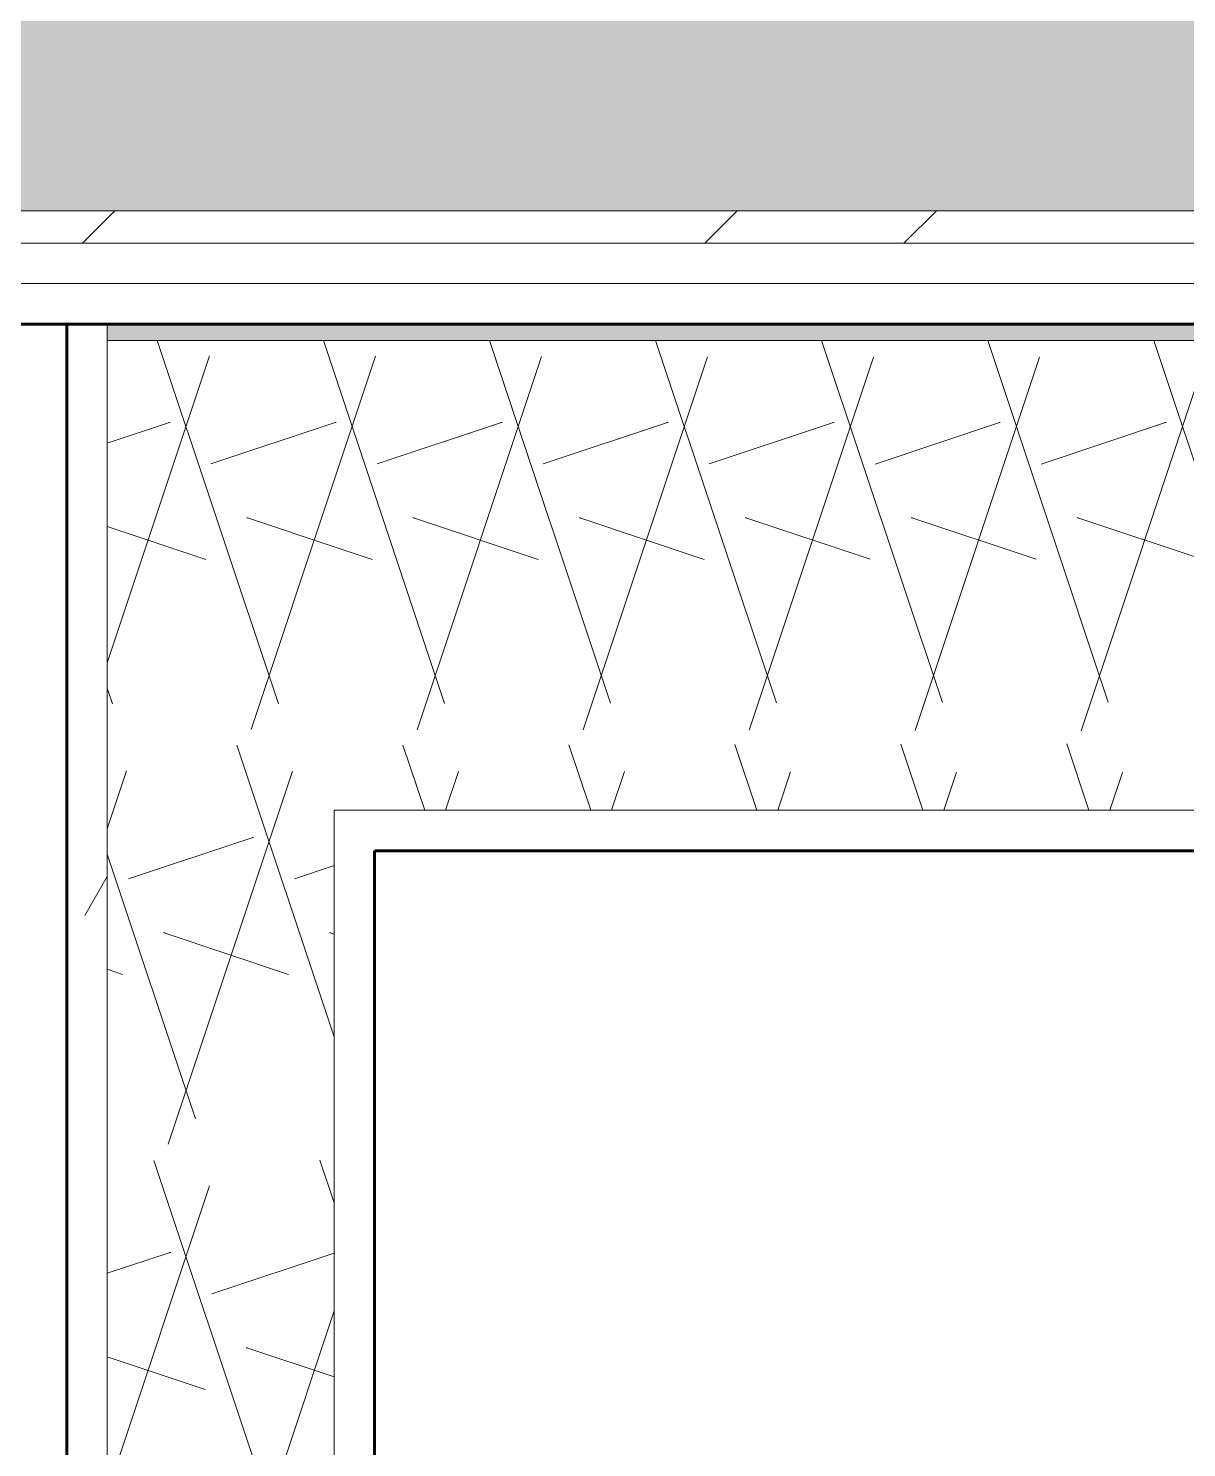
# Model space of a CAD drawing. Header units: inches. Extents: x -4169 to -1846, y 9706 to 12377.
# Drawn here: x -3515.78 to -3497.91, y 10528.61 to 10550.5 of the extents above; entities that cross this region are included whole.
import ezdxf

# ---------------------------------------------------------------- set-up
doc = ezdxf.new("R2010")
doc.units = ezdxf.units.IN
doc.header["$MEASUREMENT"] = 0
for name, color, linetype, lineweight in [('0-1', 7, 'Continuous', 5), ('A-WALL', 113, 'Continuous', 18), ('A-WALL-1', 8, 'Continuous', 5), ('A-WALL-4', 250, 'Continuous', 60), ('A-WALL-5', 10, 'Continuous', 18), ('A-WALL-PATT-1', 7, 'Continuous', 9), ('A-WALL-PATT-2', 253, 'Continuous', 9), ('A-WALL-PATT-4', 111, 'Continuous', 9), ('I-WALL-3', 2, 'Continuous', 60)]:
    doc.layers.add(name, color=color, linetype=linetype, lineweight=lineweight)
pattern_1 = [(0, (0, 0), (20.48, 5.12), [0.845, -14.515, 0.845, -14.515, -81.92]), (0, (0, 0), (20.48, 5.12), [-30.72, 0.845, -29.875, 0.845, -14.515, -35.84]), (0, (0, 0), (20.48, 5.12), [-76.8, 0.845, -9.395, 0.845, -24.755]), (120, (7.68, 2.56), (-14.67405, 15.1762003), [0.845, -14.515, 0.845, -14.515, -81.92]), (120, (7.68, 2.56), (-14.67405, 15.1762003), [-30.72, 0.845, -29.875, 0.845, -14.515, -35.84]), (120, (7.68, 2.56), (-14.67405, 15.1762003), [-76.8, 0.845, -9.395, 0.845, -24.755]), (240, (10.24, 12.8), (-5.80595, -20.2962003), [0.845, -14.515, 0.845, -14.515, -81.92]), (240, (10.24, 12.8), (-5.80595, -20.2962003), [-30.72, 0.845, -29.875, 0.845, -14.515, -35.84]), (240, (10.24, 12.8), (-5.80595, -20.2962003), [-76.8, 0.845, -9.395, 0.845, -24.755])]
pattern_2 = [(161.57, (0.32, 0.32), (-2.560496185, -0.000537386), [0, -18.214, 2.022, 0]), (18.43, (-0.32, 0.32), (-2.560496185, 0.000537386), [0, -18.214, 2.022, 0]), (108.43, (0.32, 0.32), (1.27922091, -6.400876726), [6.07, -14.166]), (71.57, (-0.32, 0.32), (1.27922091, 6.400876726), [6.07, -14.166])]

# ---------------------------------------------------------------- blocks, each defined once
blk = doc.blocks.new('CTR - 1st Phase - Unit Layouts_rvt-1-ENLARGED RCP - 1ST FLOOR PLAN')
at = {"layer": 'A-WALL-1'}
blk.add_hatch(color=256, dxfattribs=at).paths.add_polyline_path([(-3487.549, 10545.689), (-3487.299, 10545.689), (-3487.299, 10545.939), (-3514.56, 10545.939), (-3514.56, 10545.689), (-3491.329, 10545.689)], flags=0)
at = {"layer": 'A-WALL-PATT-1'}
h = blk.add_hatch(dxfattribs=at)
h.set_pattern_fill('FP_1', color=256, style=0, pattern_type=2)
h.set_pattern_definition(pattern_1)
h.paths.add_polyline_path([(-3515.185, 10511.814), (-3514.56, 10511.814), (-3514.56, 10545.939), (-3515.185, 10545.939), (-3515.185, 10511.878)], flags=0)
at = {"layer": 'A-WALL-PATT-2'}
h = blk.add_hatch(dxfattribs=at)
h.set_pattern_fill('FP_2', color=256, style=0, pattern_type=2)
h.set_pattern_definition(pattern_2)
h.paths.add_polyline_path([(-3514.56, 10515.314), (-3511.06, 10515.314), (-3511.06, 10545.689), (-3514.56, 10545.689), (-3514.56, 10515.939)], flags=0)
h = blk.add_hatch(dxfattribs=at)
h.set_pattern_fill('FP_2', color=256, style=0, pattern_type=2)
h.set_pattern_definition(pattern_2)
h.paths.add_polyline_path([(-3487.299, 10538.439), (-3487.299, 10545.689), (-3511.06, 10545.689), (-3511.06, 10538.439), (-3490.778, 10538.439)], flags=0)
at = {"layer": 'A-WALL-4'}
for p, q in [((-3515.185, 10515.939), (-3515.185, 10545.939)), ((-3515.185, 10545.939), (-3514.56, 10545.939)), ((-3514.56, 10545.939), (-3510.435, 10545.939)), ((-3510.435, 10545.939), (-3487.299, 10545.939)), ((-3510.435, 10537.814), (-3510.435, 10515.939)), ((-3487.299, 10537.814), (-3510.435, 10537.814))]:
    blk.add_line(p, q, dxfattribs=at)
at = {"layer": 'A-WALL-5'}
for p, q in [((-3514.56, 10545.939), (-3514.56, 10545.689)), ((-3514.56, 10545.939), (-3514.56, 10545.689)), ((-3514.56, 10545.689), (-3514.56, 10515.939)), ((-3511.06, 10545.689), (-3514.56, 10545.689)), ((-3510.435, 10545.689), (-3511.06, 10545.689)), ((-3510.435, 10545.689), (-3487.299, 10545.689)), ((-3511.06, 10538.439), (-3511.06, 10515.939)), ((-3510.435, 10538.439), (-3511.06, 10538.439)), ((-3510.435, 10538.439), (-3487.299, 10538.439))]:
    blk.add_line(p, q, dxfattribs=at)

msp = doc.modelspace()

# ---------------------------------------------------------------- hatches: boundary and pattern name
at = {"layer": 'A-WALL-PATT-4'}
h = msp.add_hatch(dxfattribs=at)
h.set_pattern_fill('FP_2', color=256, style=0, pattern_type=2)
h.set_pattern_definition(pattern_2)
h.paths.add_polyline_path([(-3486.674, 10547.689), (-3486.674, 10553.189), (-3822.724, 10553.189), (-3822.724, 10547.689), (-3487.011, 10547.689)], flags=0)
h = msp.add_hatch(dxfattribs=at)
h.set_pattern_fill('FP_26', color=256, style=0, pattern_type=2)
h.set_pattern_definition([(45, (0, 0), (-6.335677, 6.335677), []), (45, (0, 9.6), (-6.335677, 6.335677), [])])
h.paths.add_polyline_path([(-3789.474, 10547.189), (-3789.474, 10547.502), (-3765.474, 10547.502), (-3765.474, 10547.189), (-3680.553, 10547.189), (-3680.553, 10547.689), (-3822.724, 10547.689), (-3822.724, 10547.189), (-3789.724, 10547.189)], flags=0)
h.paths.add_polyline_path([(-3531.716, 10547.189), (-3486.674, 10547.189), (-3486.674, 10547.689), (-3551.81, 10547.689), (-3551.81, 10547.189)], flags=0)
h.paths.add_polyline_path([(-3599.248, 10547.189), (-3555.31, 10547.189), (-3555.31, 10547.689), (-3677.053, 10547.689), (-3677.053, 10547.189), (-3652.428, 10547.189)], flags=0)
h = msp.add_hatch(dxfattribs=at)
h.set_pattern_fill('FP_1', color=256, style=0, pattern_type=2)
h.set_pattern_definition(pattern_1)
h.paths.add_polyline_path([(-3486.674, 10546.564), (-3486.674, 10547.189), (-3551.81, 10547.189), (-3551.81, 10546.564), (-3486.71, 10546.564)], flags=0)
h.paths.add_polyline_path([(-3789.474, 10546.564), (-3789.474, 10547.189), (-3822.724, 10547.189), (-3822.724, 10546.564), (-3789.724, 10546.564)], flags=0)
h.paths.add_polyline_path([(-3765.099, 10546.564), (-3765.099, 10546.877), (-3735.099, 10546.877), (-3735.099, 10546.564), (-3680.553, 10546.564), (-3680.553, 10547.189), (-3765.474, 10547.189), (-3765.474, 10546.564)], flags=0)
h.paths.add_polyline_path([(-3592.428, 10546.564), (-3555.31, 10546.564), (-3555.31, 10547.189), (-3677.053, 10547.189), (-3677.053, 10546.564), (-3599.248, 10546.564)], flags=0)
h = msp.add_hatch(dxfattribs=at)
h.set_pattern_fill('FP_1', color=256, style=0, pattern_type=2)
h.set_pattern_definition(pattern_1)
h.paths.add_polyline_path([(-3491.348, 10545.939), (-3487.299, 10545.939), (-3487.299, 10546.564), (-3551.81, 10546.564), (-3551.81, 10545.939), (-3497.95, 10545.939)], flags=0)
h.paths.add_polyline_path([(-3818.727, 10545.939), (-3789.474, 10545.939), (-3789.474, 10546.564), (-3822.724, 10546.564), (-3822.724, 10545.939)], flags=0)
h.paths.add_polyline_path([(-3765.474, 10545.939), (-3765.099, 10545.939), (-3765.099, 10546.564), (-3765.474, 10546.564)], flags=0)
h.paths.add_polyline_path([(-3592.428, 10545.939), (-3555.31, 10545.939), (-3555.31, 10546.564), (-3677.053, 10546.564), (-3677.053, 10545.939), (-3599.248, 10545.939)], flags=0)
h.paths.add_polyline_path([(-3735.099, 10545.939), (-3680.553, 10545.939), (-3680.553, 10546.564), (-3735.099, 10546.564)], flags=0)

# ---------------------------------------------------------------- linework, layer by layer
at = {"layer": 'A-WALL'}
for p, q in [((-3822.724, 10547.689), (-3486.674, 10547.689)), ((-3765.474, 10547.189), (-3486.674, 10547.189)), ((-3735.099, 10546.564), (-3486.674, 10546.564))]:
    msp.add_line(p, q, dxfattribs=at)
at = {"layer": 'I-WALL-3'}
msp.add_line((-3487.299, 10545.939), (-3735.099, 10545.939), dxfattribs=at)

# ---------------------------------------------------------------- block references
at = {"layer": '0-1'}
msp.add_blockref('CTR - 1st Phase - Unit Layouts_rvt-1-ENLARGED RCP - 1ST FLOOR PLAN', (0, 0), dxfattribs=at)

doc.saveas('drawing.dxf')
